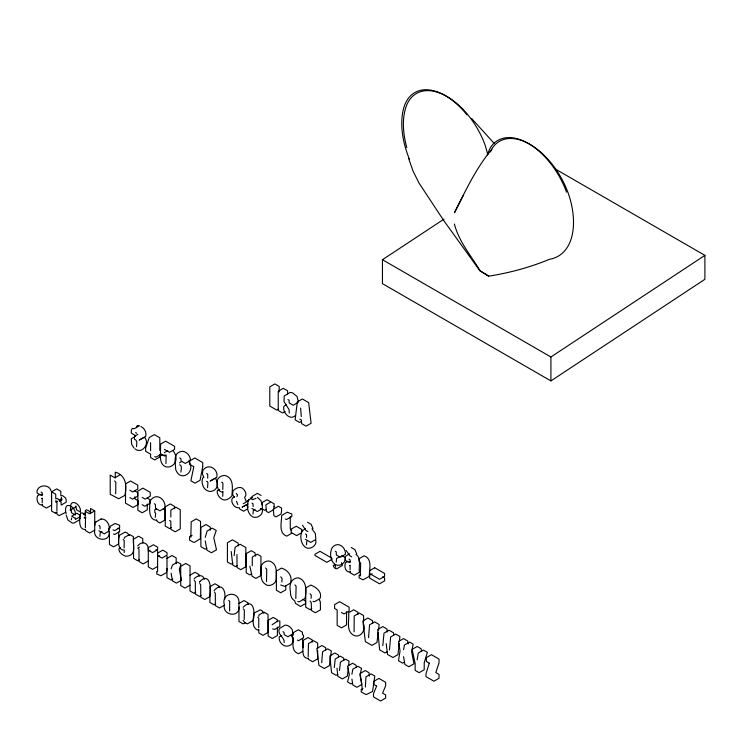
<?xml version="1.0" encoding="UTF-8"?>
<svg xmlns="http://www.w3.org/2000/svg" width="742" height="742" viewBox="0 0 742 742"><rect width="100%" height="100%" fill="white"/><g stroke="black" fill="none" stroke-linecap="round" stroke-linejoin="round"><path stroke-width="1.11" d="M167.024 568.567L166.468 572.583L160.949 575.755L156.757 573.983L156.757 571.47M238.961 607.021C239.601 618.29 222.071 615.35 224.39 604.971C220.513 592.237 239.87 589.964 238.961 603.163L238.961 621.481L243.116 623.883L245.648 622.417M109.436 529.074L109.686 526.653L115.047 523.462L119.638 525.28L119.638 527.71L114.574 530.632L113.062 529.899M290.27 516.664L290.261 528.703L291.087 530.27M71.677 518.037L71.306 519.817M94.707 525.633L95.189 522.656L96.108 521.839M277.425 627.055L277.369 635.56L272.314 638.482L268.15 636.079L268.15 620.331L273.214 617.409L277.36 619.802L277.202 621.787M199.069 576.107L199.144 574.642L195.044 572.277L189.98 575.198M219.131 587.645L219.205 586.226L214.967 583.778L209.912 586.709L209.912 602.458L214.067 604.86L215.755 603.886M248.18 604.35L248.255 602.996L244.025 600.556L238.961 603.478M258.819 616.296L258.893 614.988L263.957 612.067L268.038 614.422L268.038 632.425L262.974 635.347L258.819 632.945L258.819 629.411M308.459 658.043L308.384 659.313L312.614 661.753L317.678 658.831L317.678 650.957M382.807 645.661L383.994 633.158L389.058 630.236L393.548 632.824L393.705 634.92M389.448 649.955L390.635 636.998L395.699 634.067L399.901 636.497L399.419 641.023M365.333 687.073L365.992 676.815L371.056 673.894L374.821 676.064L372.53 691.461L366.242 694.623L361.215 692.026L361.215 689.503L362.903 688.53M339.493 670.545L340.448 662.068L345.512 659.146L349.083 661.205L348.573 665.76M368.542 637.675L369.544 624.81L374.608 621.889L379.181 624.532L378.485 630.134M321.713 662.754L322.575 651.754L327.639 648.833L331.349 650.975L329.402 665.602L324.337 668.523L318.93 665.398L316.843 648.443L321.907 645.521L325.617 647.664L325.821 649.871M334.29 667.54L335.208 659.044L340.272 656.123L343.722 658.117L343.908 660.222M399.177 643.286L397.981 654.602L392.917 657.523L387.519 654.407L386.211 643.574M157.592 571.757L157.629 550.675L155.922 549.692M348.313 668.041L347.423 676.008L342.359 678.93L337.851 676.324L336.998 668.227M234.129 555.61L235.121 547.206L240.185 544.285L245.834 547.54L245.834 566.758L240.77 569.68L236.986 567.5L236.986 554.524M378.216 632.379L376.973 642.47L371.909 645.401L365.352 641.607L362.838 620.943L367.902 618.021L372.475 620.655L372.725 623.382M244.266 619.449L244.341 609.998L243.237 608.82M417.134 659.861L418.34 652.988L423.404 650.057L427.373 652.357L424.22 662.792L424.22 669.748L419.156 672.669L415.149 670.36L415.149 663.404L412.107 649.389L417.162 646.458L421.141 648.758L421.558 651.578M354.073 631.85L354.184 615.953L359.249 613.022L363.58 615.526L363.58 621.944M56.884 511.229L56.976 501.88L55.863 500.609L55.752 502.186L57.44 501.212M124.109 547.948L124.211 540.528L123.153 539.471M351.921 674.181L352.821 669.21L357.885 666.288L361.577 668.421L359.926 674.997L361.92 684.374L356.856 687.296L352.821 684.968L351.921 679.078M258.698 627.76L258.782 618.346L257.724 617.149M85.386 527.71L85.488 518.12L84.885 517.044L84.3 517.397L84.263 518.139L85.951 517.165M42.192 502.835L42.313 498.207L41.524 498.522M350.057 569.893L350.178 565.274L349.389 565.589M403.555 649.695L404.483 644.983L409.547 642.062L413.173 644.158L411.652 651.773L413.943 663.821L408.879 666.743L404.872 664.424L403.555 656.661M229.621 611.009L229.705 601.502L228.666 600.361M115.696 493.745L115.845 482.346L114.546 480.89M207.723 478.154L207.714 474.194L206.591 473.572M42.164 495.656L42.155 492.744L41.098 492.076M350.038 562.714L350.02 559.802L348.963 559.134M124.155 552.558L124.313 550.11C117.338 550.397 117.913 539.638 119.545 535.242L125.157 532.088L127.476 533.081L129.303 535.511M80.312 518.129L78.958 520.151L73.894 523.082L72.373 523.11L67.958 520.086L66.121 514.948M124.239 538.442L124.526 537.412L129.59 534.49L133.467 536.726C132.132 544.257 137.891 555.563 125.955 556.287C122.551 555.285 118.813 552.679 118.85 548.765L120.538 547.791M205.209 537.403L207.139 531.049L212.203 528.128L216.256 530.465L213.779 537.718L216.488 549.822L211.424 552.744L206.962 550.165L205.209 540.918M335.764 567.287L334.8 564.115C330.06 560.664 329.587 552.261 332.166 547.689C337.823 540.566 346.097 547.318 345.355 554.33L340.29 557.251L336.376 554.997L336.247 551.816L335.282 551.213M222.767 489.516L222.925 483.663L222.526 482.532L221.598 482.198M171.124 568.919L172.422 565.061L177.486 562.139L180.974 564.152L179.286 569.457L181.465 580.188L176.401 583.11L172.422 580.81L171.124 573.204M136.463 426.984L137.437 425.463L139.459 425.769L134.395 428.69L132.373 428.384L131.399 429.906L131.278 433.105L135.424 435.498M289.269 413.099L289.074 409.612L284.047 401.626L284.195 395.968L290.178 392.416L292.487 392.806L297.041 396.451L298.293 401.552M284.177 642.563C284.928 637.369 276.553 634.289 279.511 628.474L285.151 625.098L287.562 625.469L290.066 627.036L292.2 629.541L292.923 633.835L287.868 636.757L284.177 634.633L284.075 632.332L283.008 631.692M281.867 582.043L282.034 578.352L280.717 576.822M487.216 154.893L490.128 148.057A61.039 35.245 60 0 1 528.323 143.466A61.039 35.245 60 0 1 566.526 192.169M490.518 151.878L491.761 148.947A61.039 35.245 60 0 1 534.648 147.352A61.039 35.245 60 0 1 571.6 205.098A73.931 42.684 60 0 1 549.525 259.283A749.29 432.605 60 0 1 488.663 276.163L479.786 270.607L443.735 220.55L419.137 183.255L413.071 171.114L408.712 158.677M180.863 472.116C181.076 470.113 182.356 465.28 179.685 464.78M222.711 496.352L222.971 491.417M463.249 195.526L454.438 212.741C465.605 190.889 475.956 167.97 491.992 149.216M165.939 463.574L166.125 456.219L164.854 454.735M311.074 598.386L311.297 595.205L310.054 593.758M190.842 537.273L191.186 521.839L196.25 518.918L200.572 521.413L200.377 538.636L194.497 542.356L193.3 542.17L189.544 540.111L189.544 536.754L192.076 535.297M236.874 496.686L237.579 495.062L236.281 493.467M249.173 499.533C246.196 503.79 246.938 511.906 251.028 515.607C254.97 520.17 263.725 515.31 262.353 509.633L260.377 508.493M302.643 530.4C299.666 534.667 300.408 542.773 304.508 546.474C308.44 551.046 317.196 546.186 315.823 540.501M362.448 690.106L360.204 673.476L365.259 670.555L369.043 672.734L369.442 676.157M272.138 624.708L277.898 620.933L279.827 620.943L279.827 626.489L274.763 629.411L272.657 628.975M256.036 498.374L252.651 499.644L250.573 498.438L252.382 496.268L257.446 493.347L261.101 495.452M179.481 462.878L181.567 461.459M295.808 598.506L296.104 586.263L294.945 584.909M266.471 581.552L266.768 569.327L265.617 567.973M336.237 562.093L336.599 558.438L339.975 556.491M214.067 590.567C222.517 581.107 226.291 592.468 224.557 599.555M194.005 579.029C196.88 575.467 202.807 573.659 204.365 579.168M308.19 656.596L308.459 643.602L313.523 640.68L317.678 643.082L317.678 648.703M203.197 477.57L202.705 477.978C200.479 483.682 204.254 491.668 210.867 491.473C217.341 490.23 217.554 485.954 217.211 480.76C217.694 477.273 222.878 474.481 226.162 475.789C234.184 479.072 232.283 489.034 231.894 495.869C229.436 498.976 224.446 501.889 221.014 498.494C218.528 496.806 217.044 493.857 217.146 490.852L219.678 489.386M155.263 517.35L155.69 513.158L154.8 512.648L154.8 509.726L156.488 508.752M199.867 581.626L199.31 582.09C210.533 570.329 211.6 590.474 209.856 596.577L204.792 599.499L200.757 597.171L200.702 584.881L199.728 583.462M136.528 446.712L136.871 442.074L136.064 440.284L134.432 439.153L134.432 436.361L137.808 434.413M99.892 536.327L100.281 532.589L101.969 531.615M252.957 514.011L253.347 510.283L255.035 509.309M306.427 544.888L306.826 541.15M243.116 607.281C253.894 596.355 255.508 614.005 253.022 620.609L247.392 623.837L245.008 622.89L243.116 620.256M360.269 575.968L360.677 563.159L359.109 561.202L359.109 558.698L364.164 555.777C372.67 558.865 369.284 569.55 369.247 576.404L363.07 579.817L359.109 577.916L359.109 575.412L360.798 574.438M555.489 169.111L704.9 255.369L704.9 279.298L550.916 380.915L382.455 283.648L382.455 259.719L444.05 219.075M550.916 380.915L550.916 356.985L704.9 255.369M207.565 487.744L207.899 482.662L207.5 481.614L206.545 481.326M135.498 436.315L131.278 438.745L131.64 444.319L133.959 447.964M40.114 494.283L37.582 495.749C36.182 499.041 37.295 504.486 41.441 505.052L41.988 504.838M42.684 494.311L40.995 495.285L37.1 493.04C35.82 484.98 49.287 483.033 51.077 491.056M143.429 437.632L139.208 440.071L145.608 436.611C146.981 432.651 144.588 428.217 140.897 426.492M51.597 491.835L56.661 488.913L60.816 491.315L60.816 495.869L62.616 495.628L65.361 497.808A3.209 1.855 60 0 1 66.159 499.848L66.224 502.167L61.159 505.089L61.094 502.779A3.209 1.855 60 0 0 60.297 500.729L57.551 498.55L55.752 498.791L55.752 494.237L51.597 491.835L51.597 511.053L55.492 513.306L57.18 512.332M59.128 500.238L60.816 499.264L61.419 497.641L62.068 499.987L59.536 501.444M119.963 474.889L114.899 477.82L110.224 475.093L110.224 494.311L118.711 498.745L124.804 495.415C127.355 486.242 125.871 474.973 115.279 472.172L115.279 477.82M160.986 454.308L155.922 457.23L154.744 456.553M164.362 452.611L167.738 450.663M162.915 454.503L160.383 455.968C160.012 476.002 184.424 465.568 172.969 450.542M65.695 512.323L59.212 515.579L57.57 514.688L55.752 512.258M166.236 455.078L164.548 456.052L160.43 453.677L160.606 444.096L165.67 441.175L174.583 446.322L174.583 449.392L169.519 452.314L164.362 449.337M83.484 514.021L85.172 513.047L85.376 510.589L86.295 509.782L88.743 510.709L90.58 512.972L90.58 508.502L94.744 510.904L94.707 530.224C92.62 540.844 110.354 542.986 109.287 531.94M94.744 510.904L89.68 513.826L85.525 511.423L85.525 515.894L82.946 513.121L80.637 512.991C79.552 517.712 77.827 530.057 85.525 529.491L85.525 530.641L89.68 533.044L94.744 530.122M278.435 409.102L276.747 410.076L269.791 406.06L269.791 386.842L274.855 383.92L279.178 386.415L279.178 391.906M286.375 404.872L283.843 406.338C282.35 412.311 289.705 420.816 295.344 415.659M298.293 402.303L293.229 405.234L289.213 402.906L289.055 400.142L287.961 399.595M285.086 411.495L282.554 412.951L278.231 410.456L278.231 391.238L283.296 388.316L287.618 390.811L287.618 394.206M100.643 519.224C105.605 517.86 109.835 524.232 109.287 528.833M95.579 522.145L101.172 518.918M110.27 527.608L108.582 528.582L108.582 531.077L109.436 531.569L109.436 544.452L113.591 546.854L118.655 543.923L118.655 532.116M109.287 530.92L104.223 533.841L98.862 530.753M301.289 421.465L299.601 422.439L295.121 419.851L297.319 401.904L302.384 398.983L308.644 402.591L311.121 423.237L306.056 426.168L301.623 423.608L301.391 420.018L299.851 419.128M137.715 545.889C142.473 539.833 149.096 543.571 148.233 550.147L152.564 552.642L157.629 549.72L157.629 547.216L153.362 544.749L148.298 547.67L148.298 566.888L152.564 569.355L157.629 566.434M171.254 527.599L169.566 528.573L165.234 526.078L165.234 506.86L170.298 503.939L174.63 506.434L174.63 508.724M139.533 547.049L137.845 548.023L138.977 549.303L139.014 561.527L143.169 563.929L148.233 560.998M234.518 496.686C228.35 498.874 233.73 509.04 239.212 507.639L239.712 508.984L243.562 511.201L247.782 508.771M148.298 551.13L149.986 550.156M139.403 559.802L137.715 560.776L133.56 558.374L133.56 539.156L138.624 536.234L142.779 538.636L142.779 542.968M250.573 498.438L252.261 497.465M248.644 499.839L252.02 497.891M157.684 553.087L162.748 550.165L167.024 552.632L167.024 555.137L161.96 558.058L157.684 555.591M243.274 503.735L248.338 500.813L246.066 501.184L244.619 497.288C247.012 495.424 245.667 491.751 244.053 489.794C241.067 485.518 236.039 487.791 232.988 490.842L232.645 494.413L234.11 497.502M248.338 504.05L242.105 507.166L247.169 504.245L248.264 507.268M157.684 556.556L159.372 555.582M166.959 558.448L172.023 555.526L176.179 557.919L176.188 563.688M262.353 508.613L257.288 511.535L251.928 508.437M266.332 509.374L264.644 510.348L262.52 509.123L261.972 502.622L267.037 499.7L270.181 501.509M206.897 548.18L205.209 549.154L200.887 546.659L200.887 527.441L205.951 524.52L210.274 527.015L210.274 530.215M172.803 579.085L171.114 580.058L166.959 577.666L167.024 556.101M190.054 585.15L184.99 588.072L180.714 585.605L180.714 566.387L185.778 563.466L190.054 565.933L189.98 590.947L194.005 593.275L195.693 592.302M232.877 563.178L231.189 564.152L227.414 561.972L227.414 542.754L232.478 539.833L238.071 543.061L238.405 545.843M291.829 533.22L286.764 536.151C278.259 533.053 281.645 522.368 281.682 515.514L287.163 512.175L291.829 514.011L291.829 516.515L286.764 519.437L285.29 519.057M237.162 565.654L235.474 566.628L232.775 565.07L231.198 551.473M302.115 530.706L305.491 528.758M301.697 532.7L296.633 535.622L291.17 532.468L291.17 529.157L296.234 526.236L301.697 529.389L301.697 531.597M201.073 595.409L199.385 596.383L195.359 594.054L195.313 581.774L194.246 580.42M251.529 573.946L249.841 574.92L246.214 572.833L246.214 553.615L251.278 550.685L254.905 552.781L255.712 556.129M224.557 605.073L219.493 607.995L215.338 605.593L215.319 593.368L214.373 591.903M349.519 553.745L345.336 556.435L344.965 560.099L348.861 562.353L350.549 561.379M334.957 564.551L333.269 565.525L333.696 566.814L335.319 568.576L336.831 568.799L342.377 565.432L341.58 562.668M347.979 561.351L345.457 562.816C344.047 566.109 345.169 571.553 349.315 572.119L349.862 571.906M311.742 608.709L310.054 609.683L305.723 607.188L305.723 587.97L310.787 585.048C316.166 587.191 322.668 591.977 319.969 598.608L314.478 601.725L313.003 601.354M372.169 573.742L369.637 575.208L369.637 578.101L379.533 583.815L384.597 580.884L384.597 577.99L382.612 576.849M281.719 635.449L279.187 636.914C278.352 644.279 287.506 650.187 292.812 642.72L293.183 638.983L291.374 635.115M302.884 651.263L298.664 653.702C291.365 651.726 293.062 643.286 293.211 637.666L292.32 637.155L292.32 634.66M337.768 674.33L336.08 675.303L331.572 672.697L329.81 655.928L334.874 653.006L338.435 655.065L338.612 656.902M387.537 651.495L385.005 652.96L379.635 649.862L377.706 629.522L382.77 626.6L386.962 629.031L387.166 632.017M352.71 682.955L351.022 683.929L347.553 681.926L349.334 674.728L347.553 666.177L352.617 663.255L356.086 665.259L356.457 667.624M404.381 662.189L402.693 663.172L398.482 660.732L400.049 650.919L398.482 641.524L403.546 638.593L407.72 641.014L408.174 643.917M156.256 520.29C147.714 519.381 149.689 506.971 150.07 501.026C156.07 491.64 166.152 499.366 164.937 507.918L159.873 510.839L155.551 508.335L155.421 504.467L154.28 503.744M222.581 491.872L222.043 492.039C215.041 490.666 218.89 482.05 215.263 478.126L210.199 481.048L216.673 477.579C218.983 469.677 208.715 462.303 202.891 470.345L202.455 474.157L203.902 477.412M258.235 629.912L257.706 630.06C251.223 627.593 253.31 618.281 253.94 613.068L260.349 609.85L261.991 610.749L263.883 613.374M307.976 658.46C299.722 657.876 304.239 644.919 303.033 640.476L308.097 637.545L312.261 639.947L312.261 642.09M485.296 273.381A749.29 432.605 60 0 0 486.604 275.106L487.03 275.273M479.888 270.737L488.663 276.163M252.03 503.159L253.003 503.781L253.115 506.563M98.964 525.466L99.938 526.087L100.049 528.87M305.5 534.027L306.483 534.648L306.594 537.431M135.591 432.577L136.741 433.226M179.75 457.962L180.872 458.621L181.15 461.051L185.305 463.444L190.369 460.522C190.62 455.987 186.752 451.526 182.235 451.275C172.367 452.676 175.613 462.581 175.641 469.259C180.399 483.534 196.964 471.448 188.412 460.958M297.792 601.632L299.416 601.753L304.999 598.488C306.502 591.513 307.077 580.04 298.145 577.814C290.688 578.315 289.018 585.317 290.437 591.439C290.159 595.038 291.448 598.933 294.704 600.825L295.529 603.413L300.473 606.474L305.537 603.552L305.537 601.233L302.922 599.276M335.996 564.838C340.124 566.842 346.421 562.39 345.355 557.65L341.663 555.517M382.455 259.719L550.916 356.985M307.55 522.266L311.204 524.381L313.013 528.647M351.272 547.513L354.926 549.627L356.735 553.894M307.949 531.569L305.862 530.363L302.486 525.197M351.671 556.815L349.593 555.61L346.208 550.434M305.398 539.313L310.759 542.402L315.823 539.48L315.369 533.572L311.992 528.916M330.913 557.613L320.015 551.325L314.951 554.246L314.951 555.461L326.832 562.325L331.897 559.394L331.897 558.179M134.905 490.991L137.613 492.549L137.613 496.212L132.549 499.134L129.841 497.567M147.259 498.123L149.93 499.663L149.93 503.317L144.866 506.248L142.195 504.699M163.249 508.762L164.937 509.735L164.937 520.059L159.873 522.98L157.156 521.413L156.757 519.799M129.841 490.267L132.735 491.937L137.799 489.015L137.799 485.175L130.583 481.002L125.519 483.923L125.519 503.141L133.022 507.472L138.086 504.551L138.086 500.711L134.905 498.874L134.905 496.76M142.195 497.4L145.191 499.125L150.255 496.203L150.255 492.363L142.928 488.134L137.873 491.056L137.873 510.273L142.195 512.768L147.259 509.847L147.259 504.087M341.487 612.456L344.056 613.94L349.12 611.018L349.12 607.179L339.669 601.716L334.605 604.637L334.605 608.477L337.156 609.961L337.156 625.33L341.487 627.834L346.551 624.912L346.551 611.733M169.566 520.504L170.855 521.246L170.855 529.324L175.186 531.819L180.25 528.898L180.25 509.68L175.919 507.185L170.855 510.106L170.855 516.97M280.717 585.021L284.919 586.44L290.456 583.045C292.802 576.172 288.007 570.079 281.459 568.112L276.395 571.034L276.395 590.252L280.717 592.747L285.781 589.825L285.781 585.41M117.895 528.118L119.638 529.12L119.638 531.606L114.574 534.528L113.591 533.971M297.384 640.077L298.488 640.717L303.552 637.795L303.552 635.3L302.448 634.66L302.448 632.184L298.275 629.773L293.211 632.703L293.211 635.18M134.998 448.817C141.926 454.855 150.672 442.993 144.273 437.149M257.418 497.326L260.98 500.711L262.297 505.079M310.054 601.02L311.315 602.773L311.371 610.443L315.387 612.762L320.451 609.841L320.34 601.864L319.143 599.48M480.065 270.709L480.037 270.682C470.985 255.573 458.667 241.243 454.419 224.038M356.012 554.348C361.753 558.411 358.377 566.591 359.397 572.24L354.333 575.161L350.298 572.824L350.298 571.414M302.94 647.738L302.448 638.203M494.265 143.512L471.597 118.451M236.466 501.277L237.811 504.643M487.837 154.661L485.147 145.2A61.039 35.245 60 0 0 442.26 94.095A61.039 35.245 60 0 0 405.308 109.167A73.931 42.684 60 0 0 406.82 147.686M249.841 566.183L252.095 576.219L255.879 578.408L260.943 575.486L260.943 556.268L257.326 554.181L252.261 557.103L252.261 565.756M301.271 416.55L300.631 408.1M51.476 493.996L51.532 505.172L46.468 508.094L42.424 505.766L42.424 504.356M363.58 624.087C366.168 630.116 360.176 638.537 353.721 635.3C345.494 630.969 349.63 619.755 348.61 612.725L353.674 609.803L357.996 612.298L357.996 614.515M159.808 450.348L159.808 437.789L154.308 434.608L149.244 437.539L145.664 448.02L145.664 451.303L150.589 454.15L150.589 457.526L154.744 459.929L159.808 457.007L159.808 454.753M150.589 442.686L150.589 450.867M71.139 510.579C67.735 496.593 81.555 503.345 80.433 512.054L76.519 509.791L75.897 506.007L75.294 507.278L70.23 510.199L70.351 508.947L71.325 509.541L71.455 512.713L75.369 514.976C76.491 506.267 62.671 499.514 66.075 513.501M409.343 159.029A73.931 42.684 60 0 1 403.676 108.276A61.039 35.245 60 0 1 466.95 114.825M261.119 568.437C261.175 573.77 259.96 580.763 265.256 584.167C269.281 587.831 277.128 583.333 276.182 578.055C276.126 572.722 277.35 565.738 272.045 562.334C268.02 558.67 260.173 563.169 261.119 568.437M75.369 518.287L75.35 519.437L80.414 516.515L80.433 515.365L76.741 513.232L71.677 516.154L75.369 518.287M281.552 511.025L281.079 513.993L276.015 516.914L273.891 515.681L273.344 509.179L278.408 506.257L281.552 508.075L281.552 511.025M274.076 506.703L273.594 509.671L268.53 512.592L266.415 511.368L265.868 504.866L270.932 501.944L274.076 503.762L274.076 506.703M202.724 466.755L200.08 480.25L195.016 483.181L190.88 480.788L193.829 466.727L189.729 464.362L189.729 460.912L194.794 457.99L202.724 462.563L202.724 466.755M429.303 663.153L425.973 673.819L425.973 676.611L433.949 681.212L439.014 678.29L439.014 674.45L435.795 672.595L439.014 662.912L439.014 659.072L431.417 654.694L426.362 657.616L426.362 661.456L429.303 663.153M376.621 686.118L373.504 693.603L373.504 696.905L380.581 700.995L385.645 698.074L385.645 694.911L382.584 693.149L385.645 685.812L385.645 682.315L378.884 678.42L373.82 681.341L373.82 684.495L376.621 686.118M374.701 567.751L369.637 570.672L369.637 573.566L379.533 579.279L384.597 576.358L384.597 573.464L374.701 567.751"/></g></svg>
